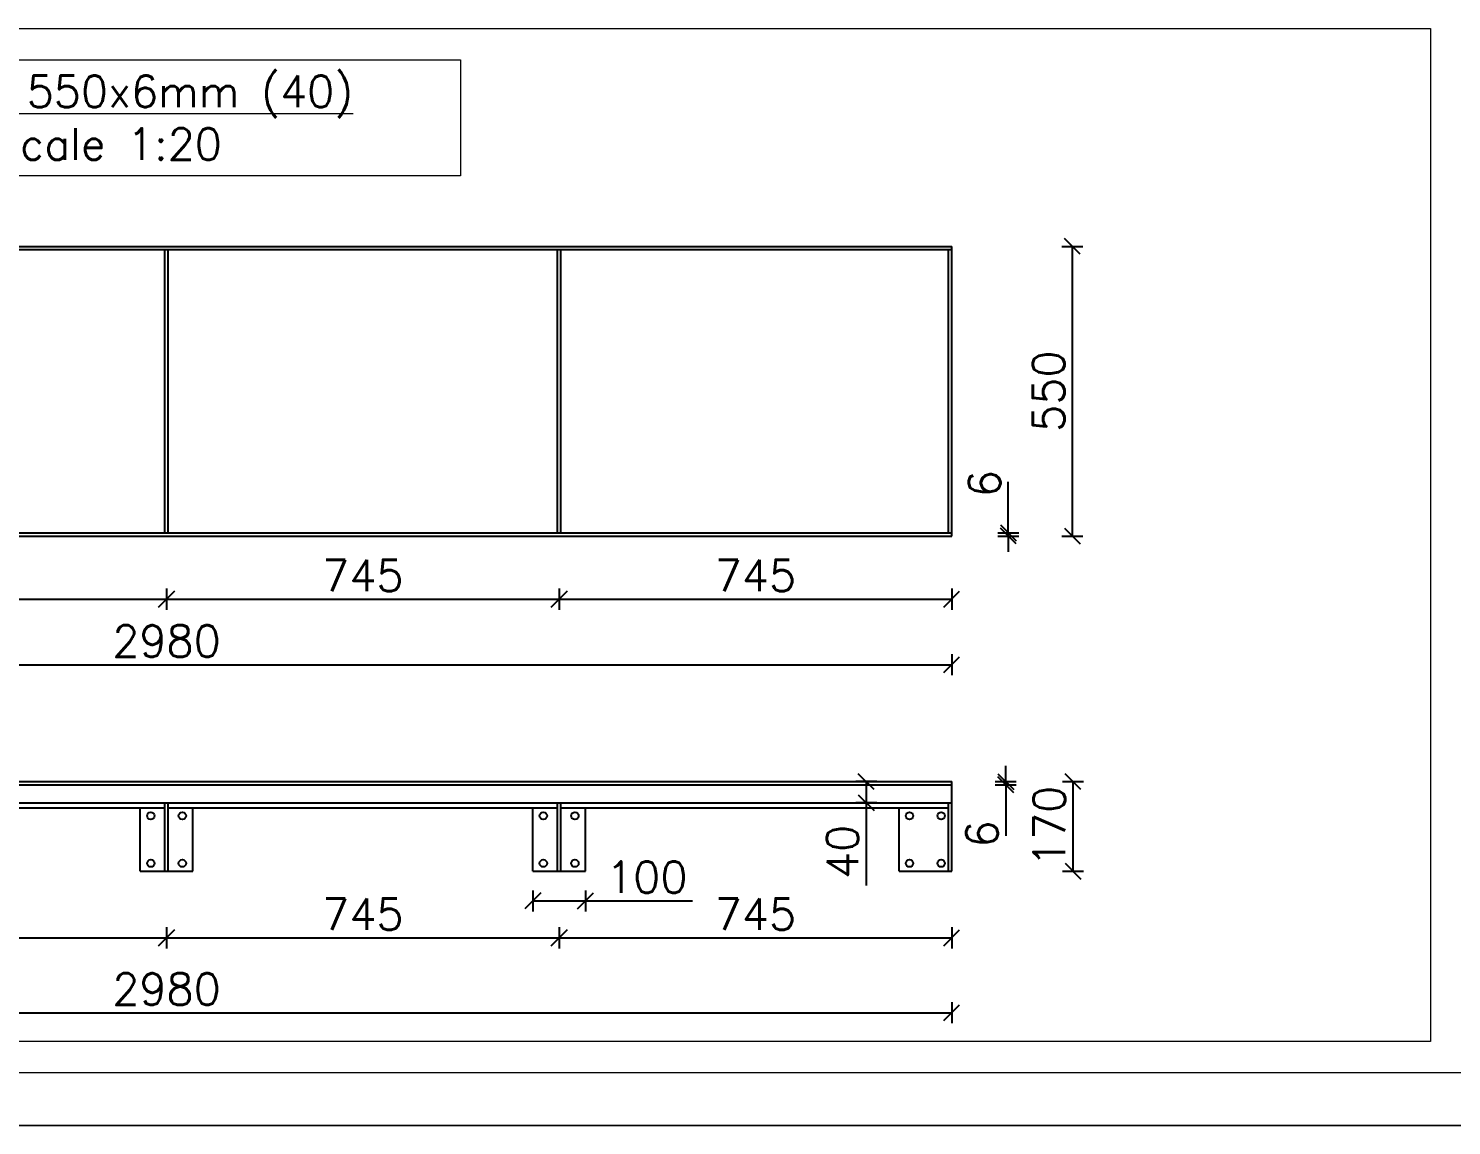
# Model space of a CAD drawing. Header units: millimetres. Extents: x 5046 to 47046, y -5997 to 25762.
# Drawn here: x 11797 to 18549, y -5997 to -789 of the extents above; entities that cross this region are included whole.
import ezdxf

# ---------------------------------------------------------------- set-up
doc = ezdxf.new("R2010")
doc.units = ezdxf.units.MM
doc.layers.get('0').update_dxf_attribs({"lineweight": 0})
doc.layers.get('Defpoints').update_dxf_attribs({"lineweight": 0})
for name, color, linetype, lineweight in [('DIM', 3, 'Continuous', 0), ('Pomocnicze', 252, 'Continuous', 0), ('TEXT', 2, 'Continuous', 0)]:
    doc.layers.add(name, color=color, linetype=linetype, lineweight=lineweight)
doc.layers.add('Profil główny', color=7, linetype='Continuous')
doc.styles.add('Skala 1-20', font='simplex.shx', dxfattribs={"height": 60})
doc.dimstyles.new('Skala 1-20', dxfattribs={"dimtxt": 6, "dimasz": 30, "dimexe": 20, "dimexo": 0.625, "dimgap": 15, "dimtad": 1, "dimdec": 0, "dimtxsty": 'Skala 1-20', "dimblk": 'OBLIQUE', "dimcen": 2.5, "dimadec": 0, "dimazin": 0, "dimtfac": 1, "dimtdec": 0, "dimtmove": 0, "dimatfit": 3, "dimldrblk": 'OBLIQUE', "dimfxl": 20, "dimfxlon": 1, "dimarcsym": 0})

# ---------------------------------------------------------------- blocks, each defined once
blk = doc.blocks.new('_Oblique')
at = {"color": 0, "linetype": 'ByBlock', "lineweight": -2}
blk.add_line((-0.5, -0.5), (0.5, 0.5), dxfattribs=at)
blk = doc.blocks.new('*D797')
at = {"layer": 'Defpoints', "color": 0}
for p in [(-3143.5, -957.7), (-2398.5, -957.7), (-2398.5, -1083.6)]:
    blk.add_point(p, dxfattribs=at)
at = {"layer": 'DIM', "color": 0, "lineweight": -2}
for p, q in [((-3143.5, -1063.6), (-3143.5, -1103.6)), ((-2398.5, -1063.6), (-2398.5, -1103.6)), ((-3143.5, -1083.6), (-2398.5, -1083.6))]:
    blk.add_line(p, q, dxfattribs=at)
at = {"layer": 'DIM', "color": 0, "linetype": 'ByBlock', "lineweight": -2, "xscale": 30, "yscale": 30, "zscale": 30, "rotation": 180}
blk.add_blockref('_Oblique', (-3143.5, -1083.6), dxfattribs=at)
at = {"layer": 'DIM', "color": 0, "linetype": 'ByBlock', "lineweight": -2, "xscale": 30, "yscale": 30, "zscale": 30}
blk.add_blockref('_Oblique', (-2398.5, -1083.6), dxfattribs=at)
at = {"layer": 'DIM', "color": 0, "insert": (-2771, -1038.6), "char_height": 60, "attachment_point": 5, "style": 'Skala 1-20'}
blk.add_mtext('745', dxfattribs=at)
blk = doc.blocks.new('*D798')
at = {"layer": 'Defpoints', "color": 0}
for p in [(-2398.5, -957.7), (-1653.5, -957.7), (-1653.5, -1083.6)]:
    blk.add_point(p, dxfattribs=at)
at = {"layer": 'DIM', "color": 0, "lineweight": -2}
for p, q in [((-2398.5, -1063.6), (-2398.5, -1103.6)), ((-1653.5, -1063.6), (-1653.5, -1103.6)), ((-2398.5, -1083.6), (-1653.5, -1083.6))]:
    blk.add_line(p, q, dxfattribs=at)
at = {"layer": 'DIM', "color": 0, "linetype": 'ByBlock', "lineweight": -2, "xscale": 30, "yscale": 30, "zscale": 30, "rotation": 180}
blk.add_blockref('_Oblique', (-2398.5, -1083.6), dxfattribs=at)
at = {"layer": 'DIM', "color": 0, "linetype": 'ByBlock', "lineweight": -2, "xscale": 30, "yscale": 30, "zscale": 30}
blk.add_blockref('_Oblique', (-1653.5, -1083.6), dxfattribs=at)
at = {"layer": 'DIM', "color": 0, "insert": (-2026, -1038.6), "char_height": 60, "attachment_point": 5, "style": 'Skala 1-20'}
blk.add_mtext('745', dxfattribs=at)
blk = doc.blocks.new('*D799')
at = {"layer": 'Defpoints', "color": 0}
for p in [(-1653.5, -957.7), (-908.5, -957.7), (-908.5, -1083.6)]:
    blk.add_point(p, dxfattribs=at)
at = {"layer": 'DIM', "color": 0, "lineweight": -2}
for p, q in [((-1653.5, -1063.6), (-1653.5, -1103.6)), ((-908.5, -1063.6), (-908.5, -1103.6)), ((-1653.5, -1083.6), (-908.5, -1083.6))]:
    blk.add_line(p, q, dxfattribs=at)
at = {"layer": 'DIM', "color": 0, "linetype": 'ByBlock', "lineweight": -2, "xscale": 30, "yscale": 30, "zscale": 30, "rotation": 180}
blk.add_blockref('_Oblique', (-1653.5, -1083.6), dxfattribs=at)
at = {"layer": 'DIM', "color": 0, "linetype": 'ByBlock', "lineweight": -2, "xscale": 30, "yscale": 30, "zscale": 30}
blk.add_blockref('_Oblique', (-908.5, -1083.6), dxfattribs=at)
at = {"layer": 'DIM', "color": 0, "insert": (-1281, -1038.6), "char_height": 60, "attachment_point": 5, "style": 'Skala 1-20'}
blk.add_mtext('745', dxfattribs=at)
blk = doc.blocks.new('*D800')
at = {"layer": 'Defpoints', "color": 0}
for p in [(-3888.5, -963.7), (-908.5, -963.7), (-908.5, -1208.1)]:
    blk.add_point(p, dxfattribs=at)
at = {"layer": 'DIM', "color": 0, "lineweight": -2}
for p, q in [((-3888.5, -1188.1), (-3888.5, -1228.1)), ((-908.5, -1188.1), (-908.5, -1228.1)), ((-3888.5, -1208.1), (-908.5, -1208.1))]:
    blk.add_line(p, q, dxfattribs=at)
at = {"layer": 'DIM', "color": 0, "linetype": 'ByBlock', "lineweight": -2, "xscale": 30, "yscale": 30, "zscale": 30, "rotation": 180}
blk.add_blockref('_Oblique', (-3888.5, -1208.1), dxfattribs=at)
at = {"layer": 'DIM', "color": 0, "linetype": 'ByBlock', "lineweight": -2, "xscale": 30, "yscale": 30, "zscale": 30}
blk.add_blockref('_Oblique', (-908.5, -1208.1), dxfattribs=at)
at = {"layer": 'DIM', "color": 0, "insert": (-2398.5, -1163.1), "char_height": 60, "attachment_point": 5, "style": 'Skala 1-20'}
blk.add_mtext('2980', dxfattribs=at)
blk = doc.blocks.new('*D801')
at = {"layer": 'Defpoints', "color": 0}
for p in [(-908.5, -413.7), (-908.5, -963.7), (-679.7, -963.7)]:
    blk.add_point(p, dxfattribs=at)
at = {"layer": 'DIM', "color": 0, "lineweight": -2}
for p, q in [((-699.7, -413.7), (-659.7, -413.7)), ((-679.7, -413.7), (-679.7, -963.7)), ((-699.7, -963.7), (-659.7, -963.7))]:
    blk.add_line(p, q, dxfattribs=at)
at = {"layer": 'DIM', "color": 0, "linetype": 'ByBlock', "lineweight": -2, "xscale": 30, "yscale": 30, "zscale": 30}
for p, rotation in [((-679.7, -413.7), 90), ((-679.7, -963.7), 270)]:
    blk.add_blockref('_Oblique', p, dxfattribs=dict(at, rotation=rotation))
at = {"layer": 'DIM', "color": 0, "insert": (-724.7, -688.7), "char_height": 60, "attachment_point": 5, "rotation": 90, "style": 'Skala 1-20'}
blk.add_mtext('550', dxfattribs=at)
blk = doc.blocks.new('*D802')
at = {"layer": 'Defpoints', "color": 0}
for p in [(-955.3, -957.7), (-955.3, -963.7), (-801.1, -957.7)]:
    blk.add_point(p, dxfattribs=at)
at = {"layer": 'DIM', "color": 0, "lineweight": -2}
for p, q in [((-801.1, -957.7), (-801.1, -860.6)), ((-821.1, -957.7), (-781.1, -957.7)), ((-821.1, -963.7), (-781.1, -963.7)), ((-801.1, -963.7), (-801.1, -957.7)), ((-801.1, -963.7), (-801.1, -993.7))]:
    blk.add_line(p, q, dxfattribs=at)
at = {"layer": 'DIM', "color": 0, "linetype": 'ByBlock', "lineweight": -2, "xscale": 30, "yscale": 30, "zscale": 30}
for p, rotation in [((-801.1, -957.7), 270), ((-801.1, -963.7), 90)]:
    blk.add_blockref('_Oblique', p, dxfattribs=dict(at, rotation=rotation))
at = {"layer": 'DIM', "color": 0, "insert": (-846.1, -864.2), "char_height": 60, "attachment_point": 5, "rotation": 90, "style": 'Skala 1-20'}
blk.add_mtext('6', dxfattribs=at)
blk = doc.blocks.new('*D809')
at = {"layer": 'Defpoints', "color": 0}
for p in [(-3888.5, -1600), (-908.5, -1600), (-908.5, -1868.8)]:
    blk.add_point(p, dxfattribs=at)
at = {"layer": 'DIM', "color": 0, "lineweight": -2}
for p, q in [((-3888.5, -1848.8), (-3888.5, -1888.8)), ((-908.5, -1848.8), (-908.5, -1888.8)), ((-3888.5, -1868.8), (-908.5, -1868.8))]:
    blk.add_line(p, q, dxfattribs=at)
at = {"layer": 'DIM', "color": 0, "linetype": 'ByBlock', "lineweight": -2, "xscale": 30, "yscale": 30, "zscale": 30, "rotation": 180}
blk.add_blockref('_Oblique', (-3888.5, -1868.8), dxfattribs=at)
at = {"layer": 'DIM', "color": 0, "linetype": 'ByBlock', "lineweight": -2, "xscale": 30, "yscale": 30, "zscale": 30}
blk.add_blockref('_Oblique', (-908.5, -1868.8), dxfattribs=at)
at = {"layer": 'DIM', "color": 0, "insert": (-2398.5, -1823.8), "char_height": 60, "attachment_point": 5, "style": 'Skala 1-20'}
blk.add_mtext('2980', dxfattribs=at)
blk = doc.blocks.new('*D811')
at = {"layer": 'Defpoints', "color": 0}
for p in [(-3143.5, -1600), (-2398.5, -1600), (-2398.5, -1726.6)]:
    blk.add_point(p, dxfattribs=at)
at = {"layer": 'DIM', "color": 0, "lineweight": -2}
for p, q in [((-3143.5, -1706.6), (-3143.5, -1746.6)), ((-3143.5, -1726.6), (-2398.5, -1726.6)), ((-2398.5, -1706.6), (-2398.5, -1746.6))]:
    blk.add_line(p, q, dxfattribs=at)
at = {"layer": 'DIM', "color": 0, "linetype": 'ByBlock', "lineweight": -2, "xscale": 30, "yscale": 30, "zscale": 30, "rotation": 180}
blk.add_blockref('_Oblique', (-3143.5, -1726.6), dxfattribs=at)
at = {"layer": 'DIM', "color": 0, "linetype": 'ByBlock', "lineweight": -2, "xscale": 30, "yscale": 30, "zscale": 30}
blk.add_blockref('_Oblique', (-2398.5, -1726.6), dxfattribs=at)
at = {"layer": 'DIM', "color": 0, "insert": (-2771, -1681.6), "char_height": 60, "attachment_point": 5, "style": 'Skala 1-20'}
blk.add_mtext('745', dxfattribs=at)
blk = doc.blocks.new('*D812')
at = {"layer": 'Defpoints', "color": 0}
for p in [(-2398.5, -1600), (-1653.5, -1600), (-1653.5, -1726.6)]:
    blk.add_point(p, dxfattribs=at)
at = {"layer": 'DIM', "color": 0, "lineweight": -2}
for p, q in [((-2398.5, -1706.6), (-2398.5, -1746.6)), ((-2398.5, -1726.6), (-1653.5, -1726.6)), ((-1653.5, -1706.6), (-1653.5, -1746.6))]:
    blk.add_line(p, q, dxfattribs=at)
at = {"layer": 'DIM', "color": 0, "linetype": 'ByBlock', "lineweight": -2, "xscale": 30, "yscale": 30, "zscale": 30, "rotation": 180}
blk.add_blockref('_Oblique', (-2398.5, -1726.6), dxfattribs=at)
at = {"layer": 'DIM', "color": 0, "linetype": 'ByBlock', "lineweight": -2, "xscale": 30, "yscale": 30, "zscale": 30}
blk.add_blockref('_Oblique', (-1653.5, -1726.6), dxfattribs=at)
at = {"layer": 'DIM', "color": 0, "insert": (-2026, -1681.6), "char_height": 60, "attachment_point": 5, "style": 'Skala 1-20'}
blk.add_mtext('745', dxfattribs=at)
blk = doc.blocks.new('*D813')
at = {"layer": 'Defpoints', "color": 0}
for p in [(-1653.5, -1600), (-908.5, -1600), (-908.5, -1726.6)]:
    blk.add_point(p, dxfattribs=at)
at = {"layer": 'DIM', "color": 0, "lineweight": -2}
for p, q in [((-1653.5, -1706.6), (-1653.5, -1746.6)), ((-1653.5, -1726.6), (-908.5, -1726.6)), ((-908.5, -1706.6), (-908.5, -1746.6))]:
    blk.add_line(p, q, dxfattribs=at)
at = {"layer": 'DIM', "color": 0, "linetype": 'ByBlock', "lineweight": -2, "xscale": 30, "yscale": 30, "zscale": 30, "rotation": 180}
blk.add_blockref('_Oblique', (-1653.5, -1726.6), dxfattribs=at)
at = {"layer": 'DIM', "color": 0, "linetype": 'ByBlock', "lineweight": -2, "xscale": 30, "yscale": 30, "zscale": 30}
blk.add_blockref('_Oblique', (-908.5, -1726.6), dxfattribs=at)
at = {"layer": 'DIM', "color": 0, "insert": (-1281, -1681.6), "char_height": 60, "attachment_point": 5, "style": 'Skala 1-20'}
blk.add_mtext('745', dxfattribs=at)
blk = doc.blocks.new('*D814')
at = {"layer": 'Defpoints', "color": 0}
for p in [(-1703.5, -1600), (-1603.5, -1600), (-1603.5, -1656.4)]:
    blk.add_point(p, dxfattribs=at)
at = {"layer": 'DIM', "color": 0, "lineweight": -2}
for p, q in [((-1703.5, -1636.4), (-1703.5, -1676.4)), ((-1603.5, -1636.4), (-1603.5, -1676.4)), ((-1703.5, -1656.4), (-1603.5, -1656.4)), ((-1603.5, -1656.4), (-1400.6, -1656.4))]:
    blk.add_line(p, q, dxfattribs=at)
at = {"layer": 'DIM', "color": 0, "linetype": 'ByBlock', "lineweight": -2, "xscale": 30, "yscale": 30, "zscale": 30, "rotation": 180}
blk.add_blockref('_Oblique', (-1703.5, -1656.4), dxfattribs=at)
at = {"layer": 'DIM', "color": 0, "linetype": 'ByBlock', "lineweight": -2, "xscale": 30, "yscale": 30, "zscale": 30}
blk.add_blockref('_Oblique', (-1603.5, -1656.4), dxfattribs=at)
at = {"layer": 'DIM', "color": 0, "insert": (-1487.1, -1611.4), "char_height": 60, "attachment_point": 5, "style": 'Skala 1-20'}
blk.add_mtext('100', dxfattribs=at)
blk = doc.blocks.new('*D817')
at = {"layer": 'Defpoints', "color": 0}
for p in [(-939.5, -1430), (-939.5, -1436), (-805.9, -1436)]:
    blk.add_point(p, dxfattribs=at)
at = {"layer": 'DIM', "color": 0, "lineweight": -2}
for p, q in [((-805.9, -1430), (-805.9, -1400)), ((-825.9, -1430), (-785.9, -1430)), ((-805.9, -1430), (-805.9, -1436)), ((-825.9, -1436), (-785.9, -1436)), ((-805.9, -1436), (-805.9, -1533.1))]:
    blk.add_line(p, q, dxfattribs=at)
at = {"layer": 'DIM', "color": 0, "linetype": 'ByBlock', "lineweight": -2, "xscale": 30, "yscale": 30, "zscale": 30}
for p, rotation in [((-805.9, -1430), 270), ((-805.9, -1436), 90)]:
    blk.add_blockref('_Oblique', p, dxfattribs=dict(at, rotation=rotation))
at = {"layer": 'DIM', "color": 0, "insert": (-850.9, -1529.5), "char_height": 60, "attachment_point": 5, "rotation": 90, "style": 'Skala 1-20'}
blk.add_mtext('6', dxfattribs=at)
blk = doc.blocks.new('*D818')
at = {"layer": 'Defpoints', "color": 0}
for p in [(-924.1, -1430), (-924.1, -1600), (-678.4, -1600)]:
    blk.add_point(p, dxfattribs=at)
at = {"layer": 'DIM', "color": 0, "lineweight": -2}
for p, q in [((-698.4, -1430), (-658.4, -1430)), ((-678.4, -1430), (-678.4, -1600)), ((-698.4, -1600), (-658.4, -1600))]:
    blk.add_line(p, q, dxfattribs=at)
at = {"layer": 'DIM', "color": 0, "linetype": 'ByBlock', "lineweight": -2, "xscale": 30, "yscale": 30, "zscale": 30}
for p, rotation in [((-678.4, -1430), 90), ((-678.4, -1600), 270)]:
    blk.add_blockref('_Oblique', p, dxfattribs=dict(at, rotation=rotation))
at = {"layer": 'DIM', "color": 0, "insert": (-723.4, -1515), "char_height": 60, "attachment_point": 5, "rotation": 90, "style": 'Skala 1-20'}
blk.add_mtext('170', dxfattribs=at)
blk = doc.blocks.new('*D819')
at = {"layer": 'Defpoints', "color": 0}
for p in [(-908.5, -1430), (-1070.7, -1470), (-908.5, -1470)]:
    blk.add_point(p, dxfattribs=at)
at = {"layer": 'DIM', "color": 0, "lineweight": -2}
for p, q in [((-1050.7, -1430), (-1090.7, -1430)), ((-1070.7, -1430), (-1070.7, -1470)), ((-1050.7, -1470), (-1090.7, -1470)), ((-1070.7, -1470), (-1070.7, -1627.1))]:
    blk.add_line(p, q, dxfattribs=at)
at = {"layer": 'DIM', "color": 0, "linetype": 'ByBlock', "lineweight": -2, "xscale": 30, "yscale": 30, "zscale": 30}
for p, rotation in [((-1070.7, -1430), 90), ((-1070.7, -1470), 270)]:
    blk.add_blockref('_Oblique', p, dxfattribs=dict(at, rotation=rotation))
at = {"layer": 'DIM', "color": 0, "insert": (-1115.7, -1563.5), "char_height": 60, "attachment_point": 5, "rotation": 90, "style": 'Skala 1-20'}
blk.add_mtext('40', dxfattribs=at)
blk = doc.blocks.new('ks1')
at = {"layer": 'Pomocnicze'}
blk.add_lwpolyline([(-4783.8, 0), (0, 0), (0, -1923.6), (-4783.8, -1923.6)], close=True, dxfattribs=at)
at = {"layer": 'Profil główny'}
for p, q in [((-3888.5, -413.7), (-908.5, -413.7)), ((-3888.5, -419.7), (-908.5, -419.7)), ((-2401.5, -957.7), (-2401.5, -419.7)), ((-2395.5, -957.7), (-2395.5, -419.7)), ((-1656.5, -957.7), (-1656.5, -419.7)), ((-1650.5, -957.7), (-1650.5, -419.7)), ((-914.5, -957.7), (-914.5, -419.7)), ((-908.5, -963.7), (-908.5, -413.7)), ((-3888.5, -957.7), (-908.5, -957.7)), ((-3888.5, -963.7), (-908.5, -963.7)), ((-3888.5, -1430), (-908.5, -1430)), ((-908.5, -1600), (-908.5, -1430)), ((-3888.5, -1436), (-908.5, -1436)), ((-3888.5, -1470), (-908.5, -1470)), ((-3140.5, -1480), (-2401.5, -1480)), ((-2448.5, -1600), (-2448.5, -1480)), ((-2401.5, -1600), (-2401.5, -1470)), ((-2395.5, -1600), (-2395.5, -1470)), ((-2395.5, -1480), (-1656.5, -1480)), ((-2348.5, -1600), (-2348.5, -1480)), ((-1703.5, -1600), (-1703.5, -1480)), ((-1656.5, -1600), (-1656.5, -1470)), ((-1650.5, -1600), (-1650.5, -1470)), ((-1650.5, -1480), (-914.5, -1480)), ((-1603.5, -1600), (-1603.5, -1480)), ((-1008.5, -1600), (-1008.5, -1480)), ((-914.5, -1600), (-914.5, -1470)), ((-908.5, -1600), (-908.5, -1480)), ((-2448.5, -1600), (-2348.5, -1600)), ((-2401.5, -1600), (-2395.5, -1600)), ((-1703.5, -1600), (-1603.5, -1600)), ((-1656.5, -1600), (-1650.5, -1600)), ((-1008.5, -1600), (-908.5, -1600)), ((-914.5, -1600), (-908.5, -1600))]:
    blk.add_line(p, q, dxfattribs=at)
for centre in [(-2428.5, -1495), (-2368.5, -1495), (-1683.5, -1495), (-1623.5, -1495), (-988.5, -1495), (-928.5, -1495), (-2428.5, -1585), (-2368.5, -1585), (-1683.5, -1585), (-1623.5, -1585), (-988.5, -1585), (-928.5, -1585)]:
    blk.add_circle(centre, 7, dxfattribs=at)
at = {"layer": 'TEXT', "color": 40, "insert": (-3143.4, -89.6), "char_height": 60, "width": 1272.959, "attachment_point": 1, "style": 'Skala 1-20', "bg_fill": 16, "box_fill_scale": 1.5, "bg_fill_color": 257, "bg_fill_transparency": 0}
blk.add_mtext('\\pxqc;{\\LKS1 - 550x6mm (40)\\P}scale 1:20', dxfattribs=at)
at = {"layer": 'DIM'}
for base, p1, p2, picture, middle in [((-679.7, -963.7), (-908.5, -413.7), (-908.5, -963.7), '*D801', (-724.7, -688.7)), ((-801.1, -957.7), (-955.3, -963.7), (-955.3, -957.7), '*D802', (-846.1, -864.2)), ((-805.9, -1436), (-939.5, -1430), (-939.5, -1436), '*D817', (-850.9, -1529.5)), ((-1070.7, -1470), (-908.5, -1430), (-908.5, -1470), '*D819', (-1115.7, -1563.5))]:
    dim = blk.add_linear_dim(base=base, p1=p1, p2=p2, angle=90, dimstyle='Skala 1-20', dxfattribs=at)
    dim.commit()
    dim.dimension.update_dxf_attribs({"geometry": picture, "text_midpoint": middle})
for base, p1, p2, picture, middle in [((-908.5, -1208.1), (-3888.5, -963.7), (-908.5, -963.7), '*D800', (-2398.5, -1163.1)), ((-2398.5, -1083.6), (-3143.5, -957.7), (-2398.5, -957.7), '*D797', (-2771, -1038.6)), ((-1653.5, -1083.6), (-2398.5, -957.7), (-1653.5, -957.7), '*D798', (-2026, -1038.6)), ((-908.5, -1083.6), (-1653.5, -957.7), (-908.5, -957.7), '*D799', (-1281, -1038.6)), ((-908.5, -1868.8), (-3888.5, -1600), (-908.5, -1600), '*D809', (-2398.5, -1823.8)), ((-2398.5, -1726.6), (-3143.5, -1600), (-2398.5, -1600), '*D811', (-2771, -1681.6)), ((-1653.5, -1726.6), (-2398.5, -1600), (-1653.5, -1600), '*D812', (-2026, -1681.6)), ((-908.5, -1726.6), (-1653.5, -1600), (-908.5, -1600), '*D813', (-1281, -1681.6))]:
    dim = blk.add_linear_dim(base=base, p1=p1, p2=p2, dimstyle='Skala 1-20', dxfattribs=at)
    dim.commit()
    dim.dimension.update_dxf_attribs({"geometry": picture, "text_midpoint": middle})
dim = blk.add_linear_dim(base=(-678.4, -1600), p1=(-924.1, -1430), p2=(-924.1, -1600), angle=90, dimstyle='Skala 1-20', dxfattribs=at)
dim.commit()
dim.dimension.update_dxf_attribs({"geometry": '*D818', "text_midpoint": (-678.4, -1515), "dimtype": 160})
dim = blk.add_linear_dim(base=(-1603.5, -1656.4), p1=(-1703.5, -1600), p2=(-1603.5, -1600), dimstyle='Skala 1-20', dxfattribs=at)
dim.commit()
dim.dimension.update_dxf_attribs({"geometry": '*D814', "text_midpoint": (-1487.1, -1656.4), "dimtype": 160})

msp = doc.modelspace()

# ---------------------------------------------------------------- linework, layer by layer
for p, q in [((46796, -5746.6), (6296, -5746.6)), ((47046, -5996.6), (5046, -5996.6)), ((5046, -5996.6), (47046, -5996.6))]:
    msp.add_line(p, q)

# ---------------------------------------------------------------- block references
at = {"layer": 'Profil główny', "xscale": 2.5, "yscale": 2.5}
msp.add_blockref('ks1', (18448.7, -789.2), dxfattribs=at)

doc.saveas('drawing.dxf')
